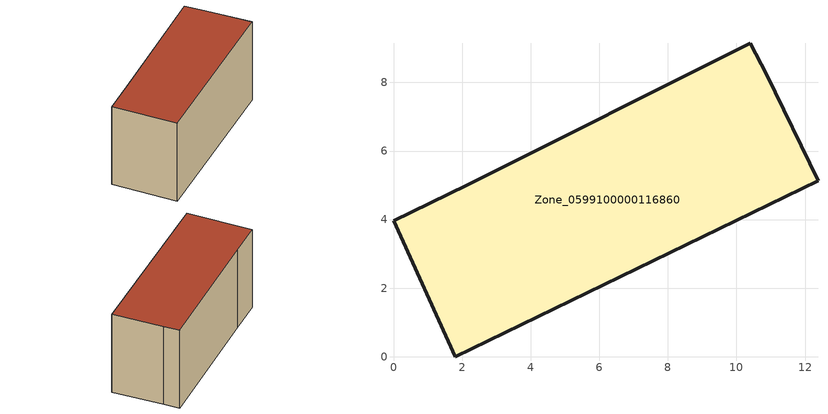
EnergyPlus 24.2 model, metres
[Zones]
Zone_0599100000116860
 floor ground (C_G): 10.89,8.22 12.38,5.13 1.8,0 0,3.96 2.14,5 10.41,9.14 z0
 wall outside (C_F): 12.38,5.13 10.89,8.22 10.41,9.14 2.14,5 0,3.96 1.8,0 12.38,5.13 z0:5.72
 roof outside (C_R): 1.8,0 12.38,5.13 10.89,8.22 10.41,9.14 2.14,5 0,3.96 z5.72
[BUILDING]
Pand.0599100000116860: North Axis=0; Terrain=City; Loads Convergence Tolerance Value=0.04; Temperature Convergence Tolerance Value=0.4; Solar Distribution=FullExterior; Maximum Number of Warmup Days=25; Minimum Number of Warmup Days=1
[Site:Location]
Rotterdam.The.Hague.AP_ZH_NLD Design_Conditions: Latitude=51.96; Longitude=4.45; Time Zone=1; Elevation=-4.5
[SITE:GROUNDTEMPERATURE:BUILDINGSURFACE]
18, 18, 18, 18, 18, 18, 18, 18, 18, 18, 18, 18
[MATERIAL] Thermal Absorptance=0.9; Solar Absorptance=0.7; Visible Absorptance=0.7
Name | Roughness | Thickness | Conductivity | Density | Specific Heat
G.TI.1946-1964 | MediumSmooth | 0.15 | 1 | 540 | 1210
F.TI.1946-1964 | Rough | 0.3 | 0.857143 | 1920 | 840
R.TI.1946-1964 | MediumRough | 0.2 | 0.277778 | 1500 | 1000
[CONSTRUCTION]
C_G: G.TI.1946-1964
C_F: F.TI.1946-1964
C_R: R.TI.1946-1964
[ZONE]
Zone_0599100000116860: Type=1; Multiplier=1; Ceiling Height=Autocalculate; Volume=Autocalculate; Floor Area=autocalculate; Part of Total Floor Area=Yes
[ZONEINFILTRATION:DESIGNFLOWRATE]
Infil_Zone_0599100000116860: Zone or ZoneList or Space or SpaceList=Zone_0599100000116860; Schedule=AlwaysOn; Design Flow Rate Calculation Method=Flow/Area; Flow Rate per Floor Area=0.003; Constant Term Coefficient=1; Temperature Term Coefficient=0; Velocity Term Coefficient=0; Velocity Squared Term Coefficient=0
[HVACTEMPLATE:ZONE:IDEALLOADSAIRSYSTEM]
Zone_0599100000116860: Maximum Heating Supply Air Temperature=50; Minimum Cooling Supply Air Temperature=13; Maximum Heating Supply Air Humidity Ratio=0.0156; Minimum Cooling Supply Air Humidity Ratio=0.0077; Heating Limit=NoLimit; Cooling Limit=NoLimit; Dehumidification Control Type=ConstantSensibleHeatRatio; Cooling Sensible Heat Ratio=0.7; Dehumidification Setpoint=60; Humidification Control Type=None; Humidification Setpoint=30; Outdoor Air Method=None; Outdoor Air Flow Rate per Person=0.00944; Outdoor Air Flow Rate per Zone Floor Area=0; Outdoor Air Flow Rate per Zone=0; Demand Controlled Ventilation Type=None; Outdoor Air Economizer Type=NoEconomizer; Heat Recovery Type=None; Sensible Heat Recovery Effectiveness=0.7; Latent Heat Recovery Effectiveness=0.65
[ZONECONTROL:THERMOSTAT]
ThermostatControl_Zone_0599100000116860: Zone or ZoneList=Zone_0599100000116860; Control Type Schedule=DualSetpointControlType; Control 1=Thermostat_Zone_0599100000116860; Temperature Difference Between Cutout And Setpoint=0
[THERMOSTATSETPOINT:DUALSETPOINT]
Thermostat_Zone_0599100000116860: Heating Setpoint Temperature Schedule=HeatingSetpoint_Zone_0599100000116860; Cooling Setpoint Temperature Schedule=CoolingSetpoint_Zone_0599100000116860
[SCHEDULE:COMPACT]
HeatingSetpoint_Zone_0599100000116860: Through: 12/31, For: AllDays, Until: 24:00, 21
CoolingSetpoint_Zone_0599100000116860: Through: 12/31, For: AllDays, Until: 24:00, 24
DualSetpointControlType: Through: 12/31, For: AllDays, Until: 24:00, 4
AlwaysOn: Through: 12/31, For: AllDays, Until: 24:00, 1
